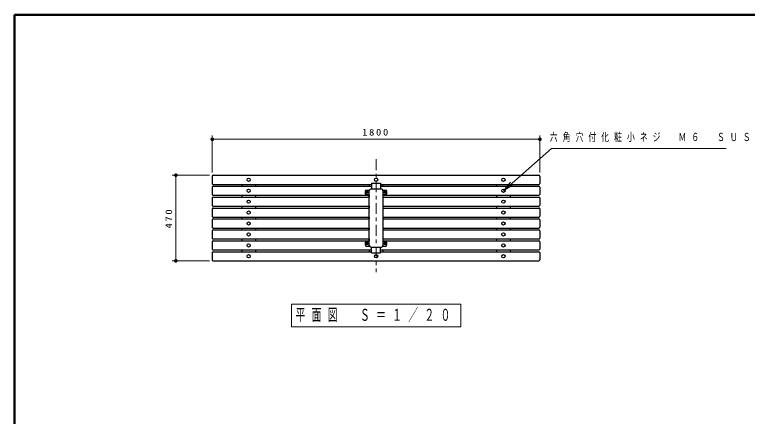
# Model space of a CAD drawing. Units: millimetres on the paper, scale 1:20. Extents: x -365 to 10, y -38 to 257.
# Drawn here: x -365 to -163.7, y 146.8 to 257 of the extents above; entities that cross this region are included whole.
import ezdxf

# ---------------------------------------------------------------- set-up
doc = ezdxf.new("R2010")
doc.units = ezdxf.units.MM
doc.linetypes.add('USER2', pattern=[6, 3, -1, 1, -1])
doc.layers.add('LY_1', color=7, linetype='Continuous', lineweight=25)
doc.layers.add('LY_2', color=7, linetype='Continuous', lineweight=13)
doc.styles.add('ＭＳ ゴシック', font='')
doc.styles.get('ＭＳ ゴシック').set_extended_font_data('MS Gothic')

# ---------------------------------------------------------------- blocks, each defined once
blk = doc.blocks.new('filled_dot')
at = {"color": 0, "linetype": 'Continuous', "lineweight": -2, "const_width": 1.25}
blk.add_lwpolyline([(-0.625, 0, 1), (0.625, 0, 1)], format="xyb", close=True, dxfattribs=at)

msp = doc.modelspace()

# ---------------------------------------------------------------- linework, layer by layer
at = {"layer": 'LY_1', "lineweight": 13}
for p, q in [((-310.717, 213.686), (-310.717, 223.797)), ((-220.717, 213.686), (-220.717, 223.797)), ((-310.717, 222.797), (-220.717, 222.797)), ((-311.467, 212.936), (-321.717, 212.936)), ((-320.717, 189.436), (-320.717, 212.936)), ((-230.717, 208.686), (-228.794, 211.042)), ((-230.717, 208.686), (-228.464, 210.667)), ((-228.134, 210.291), (-230.717, 208.686)), ((-268.217, 208.386), (-268.342, 208.314)), ((-268.342, 208.17), (-268.342, 208.314)), ((-268.217, 208.098), (-268.342, 208.17)), ((-268.092, 208.314), (-268.217, 208.386)), ((-268.217, 208.098), (-268.092, 208.17)), ((-268.092, 208.17), (-268.092, 208.314)), ((-263.217, 208.386), (-263.342, 208.314)), ((-263.342, 208.17), (-263.342, 208.314)), ((-263.217, 208.098), (-263.342, 208.17)), ((-263.092, 208.314), (-263.217, 208.386)), ((-263.217, 208.098), (-263.092, 208.17)), ((-263.092, 208.17), (-263.092, 208.314)), ((-268.217, 194.275), (-268.342, 194.203)), ((-268.342, 194.059), (-268.342, 194.203)), ((-268.217, 193.987), (-268.342, 194.059)), ((-268.092, 194.203), (-268.217, 194.275)), ((-268.217, 193.987), (-268.092, 194.059)), ((-268.092, 194.059), (-268.092, 194.203)), ((-263.217, 194.275), (-263.342, 194.203)), ((-263.342, 194.059), (-263.342, 194.203)), ((-263.217, 193.987), (-263.342, 194.059)), ((-263.092, 194.203), (-263.217, 194.275)), ((-263.217, 193.987), (-263.092, 194.059)), ((-263.092, 194.059), (-263.092, 194.203)), ((-311.467, 189.436), (-321.717, 189.436)), ((-242.467, 177.586), (-288.967, 177.586)), ((-288.967, 177.586), (-288.967, 171.286)), ((-242.467, 171.286), (-242.467, 177.586)), ((-288.967, 171.286), (-242.467, 171.286))]:
    msp.add_line(p, q, dxfattribs=at)
at = {"layer": 'LY_1', "linetype": 'USER2', "lineweight": 13}
msp.add_line((-265.717, 217.298), (-265.717, 186.356), dxfattribs=at)
at = {"layer": 'LY_1', "color": 4}
for p, q in [((-310.717, 212.686), (-310.717, 210.686)), ((-310.467, 212.936), (-220.967, 212.936)), ((-220.717, 212.686), (-220.717, 210.686)), ((-310.717, 209.686), (-310.717, 207.686)), ((-310.467, 210.436), (-266.967, 210.436)), ((-310.467, 209.936), (-266.967, 209.936)), ((-302.592, 210.436), (-302.592, 209.936)), ((-298.842, 210.436), (-298.842, 209.936)), ((-267.592, 210.436), (-267.592, 209.936)), ((-264.467, 210.436), (-220.967, 210.436)), ((-264.467, 209.936), (-220.967, 209.936)), ((-263.842, 210.436), (-263.842, 209.936)), ((-232.592, 210.436), (-232.592, 209.936)), ((-228.842, 210.436), (-228.842, 209.936)), ((-220.717, 209.686), (-220.717, 207.686)), ((-310.467, 207.436), (-267.592, 207.436)), ((-302.592, 207.436), (-302.592, 206.936)), ((-298.842, 207.436), (-298.842, 206.936)), ((-267.592, 207.436), (-267.592, 206.936)), ((-263.842, 207.436), (-263.842, 206.936)), ((-263.842, 207.436), (-220.967, 207.436)), ((-232.592, 207.436), (-232.592, 206.936)), ((-228.842, 207.436), (-228.842, 206.936)), ((-310.717, 206.686), (-310.717, 204.686)), ((-310.467, 206.936), (-267.592, 206.936)), ((-263.842, 206.936), (-220.967, 206.936)), ((-220.717, 206.686), (-220.717, 204.686)), ((-310.717, 203.686), (-310.717, 201.686)), ((-310.467, 204.436), (-267.592, 204.436)), ((-310.467, 203.936), (-267.592, 203.936)), ((-302.592, 204.436), (-302.592, 203.936)), ((-298.842, 204.436), (-298.842, 203.936)), ((-267.592, 204.436), (-267.592, 203.936)), ((-263.842, 204.436), (-263.842, 203.936)), ((-263.842, 204.436), (-220.967, 204.436)), ((-263.842, 203.936), (-220.967, 203.936)), ((-232.592, 204.436), (-232.592, 203.936)), ((-228.842, 204.436), (-228.842, 203.936)), ((-220.717, 203.686), (-220.717, 201.686)), ((-310.467, 201.436), (-267.592, 201.436)), ((-302.592, 201.436), (-302.592, 200.936)), ((-298.842, 201.436), (-298.842, 200.936)), ((-267.592, 201.436), (-267.592, 200.936)), ((-263.842, 201.436), (-263.842, 200.936)), ((-263.842, 201.436), (-220.967, 201.436)), ((-232.592, 201.436), (-232.592, 200.936)), ((-228.842, 201.436), (-228.842, 200.936)), ((-310.717, 200.686), (-310.717, 198.686)), ((-310.467, 200.936), (-267.592, 200.936)), ((-263.842, 200.936), (-220.967, 200.936)), ((-220.717, 200.686), (-220.717, 198.686)), ((-310.717, 197.686), (-310.717, 195.686)), ((-310.467, 198.436), (-267.592, 198.436)), ((-310.467, 197.936), (-267.592, 197.936)), ((-302.592, 198.436), (-302.592, 197.936)), ((-298.842, 198.436), (-298.842, 197.936)), ((-267.592, 198.436), (-267.592, 197.936)), ((-263.842, 198.436), (-263.842, 197.936)), ((-263.842, 198.436), (-220.967, 198.436)), ((-263.842, 197.936), (-220.967, 197.936)), ((-232.592, 198.436), (-232.592, 197.936)), ((-228.842, 198.436), (-228.842, 197.936)), ((-220.717, 197.686), (-220.717, 195.686)), ((-310.467, 195.436), (-267.592, 195.436)), ((-302.592, 195.436), (-302.592, 194.936)), ((-298.842, 195.436), (-298.842, 194.936)), ((-267.592, 195.436), (-267.592, 194.936)), ((-263.842, 195.436), (-263.842, 194.936)), ((-263.842, 195.436), (-220.967, 195.436)), ((-232.592, 195.436), (-232.592, 194.936)), ((-228.842, 195.436), (-228.842, 194.936)), ((-310.717, 194.686), (-310.717, 192.686)), ((-310.467, 194.936), (-267.592, 194.936)), ((-263.842, 194.936), (-220.967, 194.936)), ((-220.717, 194.686), (-220.717, 192.686)), ((-310.717, 191.686), (-310.717, 189.686)), ((-310.467, 192.436), (-266.967, 192.436)), ((-310.467, 191.936), (-266.967, 191.936)), ((-302.592, 192.436), (-302.592, 191.936)), ((-298.842, 192.436), (-298.842, 191.936)), ((-267.592, 192.436), (-267.592, 191.936)), ((-264.467, 192.436), (-220.967, 192.436)), ((-264.467, 191.936), (-220.967, 191.936)), ((-263.842, 192.436), (-263.842, 191.936)), ((-232.592, 192.436), (-232.592, 191.936)), ((-228.842, 192.436), (-228.842, 191.936)), ((-220.717, 191.686), (-220.717, 189.686)), ((-310.467, 189.436), (-220.967, 189.436))]:
    msp.add_line(p, q, dxfattribs=at)
at = {"layer": 'LY_1', "color": 150}
for p, q in [((-266.967, 210.729), (-264.467, 210.729)), ((-266.967, 210.729), (-266.967, 209.186)), ((-264.467, 210.729), (-264.467, 209.186)), ((-266.967, 191.644), (-266.967, 193.186)), ((-266.967, 191.644), (-264.467, 191.644)), ((-264.467, 191.644), (-264.467, 193.186))]:
    msp.add_line(p, q, dxfattribs=at)
at = {"layer": 'LY_1'}
for p, q in [((-268.533, 208.867), (-267.559, 208.867)), ((-268.533, 207.617), (-267.592, 207.617)), ((-267.592, 193.686), (-267.592, 208.686)), ((-267.092, 209.186), (-264.342, 209.186)), ((-263.876, 208.867), (-262.902, 208.867)), ((-263.842, 208.686), (-263.842, 193.686)), ((-263.842, 207.617), (-262.902, 207.617)), ((-268.533, 194.756), (-267.592, 194.756)), ((-268.533, 193.506), (-267.559, 193.506)), ((-263.876, 193.506), (-262.902, 193.506)), ((-263.842, 194.756), (-262.902, 194.756)), ((-267.092, 193.186), (-264.342, 193.186))]:
    msp.add_line(p, q, dxfattribs=at)
at = {"layer": 'LY_1', "lineweight": 13}
msp.add_lwpolyline([(-230.717, 208.686), (-217.529, 220.276), (-169.529, 220.276)], dxfattribs=at)
at = {"layer": 'LY_1'}
for centre in [(-300.717, 211.686), (-265.717, 211.686), (-230.717, 211.686), (-300.717, 208.686), (-230.717, 208.686), (-300.717, 205.686), (-230.717, 205.686), (-300.717, 202.686), (-230.717, 202.686), (-300.717, 199.686), (-230.717, 199.686), (-300.717, 196.686), (-230.717, 196.686), (-300.717, 193.686), (-230.717, 193.686), (-300.717, 190.686), (-265.717, 190.686), (-230.717, 190.686)]:
    msp.add_circle(centre, 0.45, dxfattribs=at)
at = {"layer": 'LY_1', "lineweight": 13}
for centre, radius in [((-268.217, 208.242), 0.325), ((-268.217, 208.242), 0.275), ((-263.217, 208.242), 0.325), ((-263.217, 208.242), 0.275), ((-268.217, 194.131), 0.325), ((-268.217, 194.131), 0.275), ((-263.217, 194.131), 0.325), ((-263.217, 194.131), 0.275)]:
    msp.add_circle(centre, radius, dxfattribs=at)
at = {"layer": 'LY_1', "color": 4}
for centre, start, end in [((-310.467, 212.686), 89.99998, 179.99996), ((-220.967, 212.686), 0, 89.99998), ((-310.467, 210.686), 179.99998, 270.00003), ((-310.467, 209.686), 89.99998, 179.99996), ((-220.967, 210.686), 270.00002, 0), ((-220.967, 209.686), 0, 89.99998), ((-310.467, 207.686), 179.99998, 270.00003), ((-220.967, 207.686), 270.00002, 0), ((-310.467, 206.686), 89.99998, 179.99996), ((-220.967, 206.686), 0, 89.99998), ((-310.467, 204.686), 179.99998, 270.00003), ((-310.467, 203.686), 89.99998, 179.99996), ((-220.967, 204.686), 270.00002, 0), ((-220.967, 203.686), 0, 89.99998), ((-310.467, 201.686), 179.99998, 270.00003), ((-220.967, 201.686), 270.00002, 0), ((-310.467, 200.686), 89.99998, 179.99996), ((-220.967, 200.686), 0, 89.99998), ((-310.467, 198.686), 179.99998, 270.00003), ((-310.467, 197.686), 89.99998, 179.99996), ((-220.967, 198.686), 270.00002, 0), ((-220.967, 197.686), 0, 89.99998), ((-310.467, 195.686), 179.99998, 270.00003), ((-220.967, 195.686), 270.00002, 0), ((-310.467, 194.686), 89.99998, 179.99996), ((-220.967, 194.686), 0, 89.99998), ((-310.467, 192.686), 179.99998, 270.00003), ((-310.467, 191.686), 89.99998, 179.99996), ((-220.967, 192.686), 270.00002, 0), ((-220.967, 191.686), 0, 89.99998), ((-310.467, 189.686), 179.99998, 270.00003), ((-220.967, 189.686), 270.00002, 0)]:
    msp.add_arc(centre, 0.25, start, end, dxfattribs=at)
at = {"layer": 'LY_1'}
for centre, radius, start, end in [((-267.567, 208.242), 1.15, 147.07922, 212.92078), ((-267.092, 208.686), 0.5, 90, 179.99999), ((-264.342, 208.686), 0.5, 360, 90.00001), ((-263.867, 208.242), 1.15, 327.07922, 32.92078), ((-267.567, 194.131), 1.15, 147.07922, 212.92078), ((-267.092, 193.686), 0.5, 180.00001, 270), ((-264.342, 193.686), 0.5, 269.99999, 0), ((-263.867, 194.131), 1.15, 327.07922, 32.92078)]:
    msp.add_arc(centre, radius, start, end, dxfattribs=at)
at = {"layer": 'LY_2', "lineweight": 50}
for p, q in [((0, 257), (-365, 257)), ((-365, 257), (-365, 0))]:
    msp.add_line(p, q, dxfattribs=at)

# ---------------------------------------------------------------- block references
at = {"layer": 'LY_1', "lineweight": 13, "xscale": 0.4, "yscale": 0.4}
msp.add_blockref('filled_dot', (-310.717, 222.797), dxfattribs=at)
for p, rotation in [((-220.717, 222.797), 180), ((-320.717, 212.936), 270), ((-320.717, 189.436), 90)]:
    msp.add_blockref('filled_dot', p, dxfattribs=dict(at, rotation=rotation))

# ---------------------------------------------------------------- texts
at = {"layer": 'LY_1', "style": 'ＭＳ ゴシック'}
for s, insert, char_height, attachment_point in [('\\T1.33;\\W1.15;1800', (-265.717, 223.797), 1.833, 8), ('\\T1.64;\\W0.7;六角穴付化粧小ネジ\u3000Ｍ６\u3000ＳＵＳ', (-217.999, 223.276), 2.199, 4), ('\\T1.64;\\W0.6;平面図\u3000Ｓ＝１／２０', (-265.717, 174.436), 3.299, 5)]:
    msp.add_mtext(s, dxfattribs=dict(at, insert=insert, char_height=char_height, attachment_point=attachment_point))
at = {"layer": 'LY_1', "insert": (-321.717, 201.186), "char_height": 1.833, "attachment_point": 8, "rotation": 90, "style": 'ＭＳ ゴシック'}
msp.add_mtext('\\T1.33;\\W1.15;470', dxfattribs=at)

doc.saveas('drawing.dxf')
